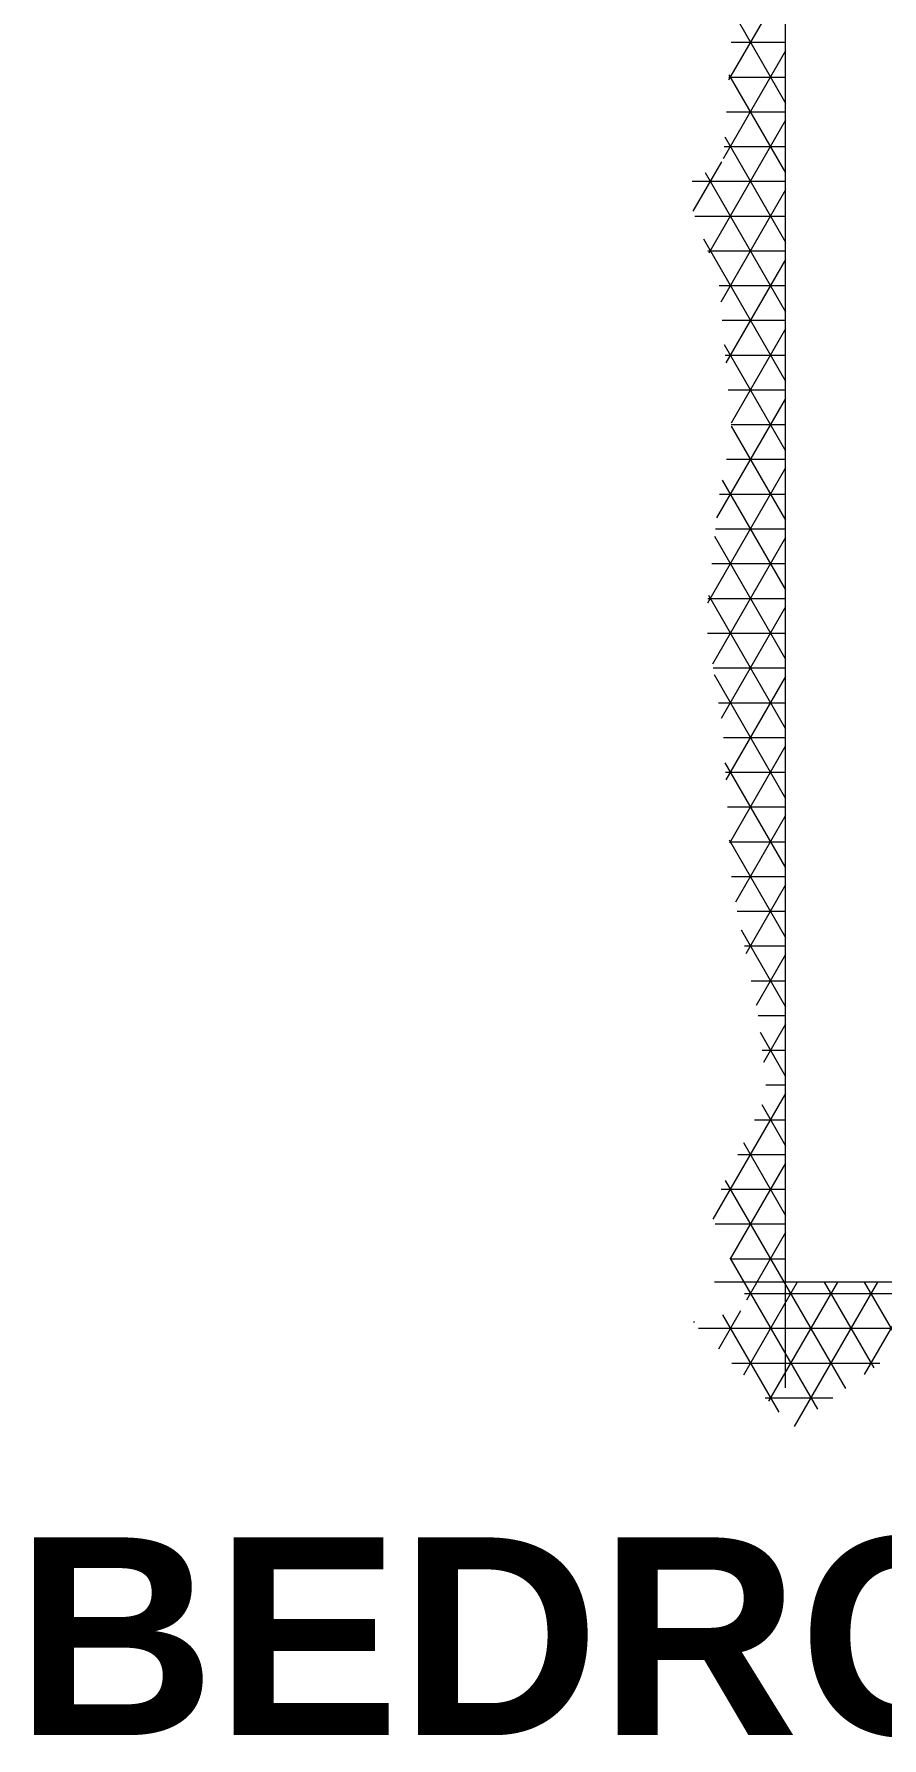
# Model space of a CAD drawing. Header units: inches. Extents: x 1457 to 6508, y 1058 to 4458.
# Drawn here: x 3376.7 to 3406.7, y 3042.4 to 3102.7 of the extents above; entities that cross this region are included whole.
import ezdxf
from ezdxf.enums import TextEntityAlignment as Align

# ---------------------------------------------------------------- set-up
doc = ezdxf.new("R2010")
doc.units = ezdxf.units.IN
doc.layers.add('FURNITURE', color=30, linetype='Continuous', lineweight=5)
doc.layers.add('WALL DIMENSION', color=6, linetype='Continuous', lineweight=13)
doc.styles.get("Standard").update_dxf_attribs({"font": 'arialbd.ttf'})

# ---------------------------------------------------------------- blocks, each defined once
blk = doc.blocks.new('A$C200C7901')
for p, q in [((2.3121, 1.6596), (2.3121, 0.0201)), ((2.4073, 0.0839), (0.9625, 0.0839))]:
    blk.add_line(p, q)
at = {"linetype": 'ByBlock'}
for p, q in [((2.3224, 0.0468), (2.3224, 1.6627)), ((2.3224, 0.0468), (2.3224, 1.6627)), ((2.3537, 0.0056), (2.3537, 1.634)), ((2.3537, 0.0056), (2.3537, 1.634)), ((2.3121, 0.2026), (2.3953, 0.1545)), ((2.3121, 0.2026), (2.3953, 0.1545)), ((2.3121, 0.1546), (2.3755, 0.1912)), ((2.3121, 0.1546), (2.3755, 0.1912)), ((2.3849, 0.0355), (2.3849, 0.1686)), ((2.3849, 0.0355), (2.3849, 0.1686)), ((2.3121, 0.1665), (2.4419, 0.0916)), ((2.3121, 0.1665), (2.4419, 0.0916)), ((2.3121, 0.1185), (2.3891, 0.163)), ((2.3121, 0.1185), (2.3891, 0.163)), ((2.2208, 0.0297), (2.4078, 0.1377)), ((2.2208, 0.0297), (2.4078, 0.1377)), ((2.3121, 0.1304), (2.4193, 0.0685)), ((2.3121, 0.1304), (2.4193, 0.0685)), ((2.4162, 0.0655), (2.4162, 0.1264)), ((2.4162, 0.0655), (2.4162, 0.1264)), ((2.2903, 0.0337), (2.4265, 0.1124)), ((2.2903, 0.0337), (2.4265, 0.1124)), ((2.3121, 0.0943), (2.3958, 0.046)), ((2.3121, 0.0943), (2.3958, 0.046)), ((1.1426, 0.0839), (1.2313, 0.0327)), ((1.1426, 0.0839), (1.2313, 0.0327)), ((1.1642, 0.0331), (1.2522, 0.0839)), ((1.1642, 0.0331), (1.2522, 0.0839)), ((1.1974, 0.0351), (1.1974, 0.0839)), ((1.1974, 0.0351), (1.1974, 0.0839)), ((1.2051, 0.0839), (1.3023, 0.0278)), ((1.2051, 0.0839), (1.3023, 0.0278)), ((1.2266, 0.033), (1.3147, 0.0839)), ((1.2266, 0.033), (1.3147, 0.0839)), ((1.2287, 0.0329), (1.2287, 0.0839)), ((1.2287, 0.0329), (1.2287, 0.0839)), ((1.2599, 0.0308), (1.2599, 0.0839)), ((1.2599, 0.0308), (1.2599, 0.0839)), ((1.2676, 0.0839), (1.3871, 0.015)), ((1.2676, 0.0839), (1.3871, 0.015)), ((1.2824, 0.0292), (1.3772, 0.0839)), ((1.2824, 0.0292), (1.3772, 0.0839)), ((1.2912, 0.0286), (1.2912, 0.0839)), ((1.2912, 0.0286), (1.2912, 0.0839)), ((1.3146, 0.0117), (1.4397, 0.0839)), ((1.3146, 0.0117), (1.4397, 0.0839)), ((1.3224, 0), (1.3224, 0.0839)), ((1.3224, 0), (1.3224, 0.0839)), ((1.3301, 0.0839), (1.4312, 0.0256)), ((1.3301, 0.0839), (1.4312, 0.0256)), ((1.3537, 0.0022), (1.3537, 0.0839)), ((1.3537, 0.0022), (1.3537, 0.0839)), ((1.3743, 0.0101), (1.5022, 0.0839)), ((1.3743, 0.0101), (1.5022, 0.0839)), ((1.3849, 0.0141), (1.3849, 0.0839)), ((1.3849, 0.0141), (1.3849, 0.0839)), ((1.3926, 0.0839), (1.4856, 0.0302)), ((1.3926, 0.0839), (1.4856, 0.0302)), ((1.4162, 0.0243), (1.4162, 0.0839)), ((1.4162, 0.0243), (1.4162, 0.0839)), ((1.4474, 0.027), (1.4474, 0.0839)), ((1.4474, 0.027), (1.4474, 0.0839)), ((1.4551, 0.0839), (1.54, 0.0349)), ((1.4551, 0.0839), (1.54, 0.0349)), ((1.4693, 0.0288), (1.5647, 0.0839)), ((1.4693, 0.0288), (1.5647, 0.0839)), ((1.4787, 0.0296), (1.4787, 0.0839)), ((1.4787, 0.0296), (1.4787, 0.0839)), ((1.5099, 0.0323), (1.5099, 0.0839)), ((1.5099, 0.0323), (1.5099, 0.0839)), ((1.5176, 0.0839), (1.6251, 0.0219)), ((1.5176, 0.0839), (1.6251, 0.0219)), ((1.5412, 0.035), (1.5412, 0.0839)), ((1.5412, 0.035), (1.5412, 0.0839)), ((1.5427, 0.0351), (1.6272, 0.0839)), ((1.5427, 0.0351), (1.6272, 0.0839)), ((1.5724, 0.0308), (1.5724, 0.0839)), ((1.5724, 0.0308), (1.5724, 0.0839)), ((1.5801, 0.0839), (1.7018, 0.0137)), ((1.5801, 0.0839), (1.7018, 0.0137)), ((1.5911, 0.027), (1.6897, 0.0839)), ((1.5911, 0.027), (1.6897, 0.0839)), ((1.6037, 0.0245), (1.6037, 0.0839)), ((1.6037, 0.0245), (1.6037, 0.0839)), ((1.6349, 0.0208), (1.6349, 0.0839)), ((1.6349, 0.0208), (1.6349, 0.0839)), ((1.6416, 0.0201), (1.7522, 0.0839)), ((1.6416, 0.0201), (1.7522, 0.0839)), ((1.6426, 0.0839), (1.7565, 0.0182)), ((1.6426, 0.0839), (1.7565, 0.0182)), ((1.6662, 0.0175), (1.6662, 0.0839)), ((1.6662, 0.0175), (1.6662, 0.0839)), ((1.6944, 0.0145), (1.8147, 0.0839)), ((1.6944, 0.0145), (1.8147, 0.0839)), ((1.6974, 0.0141), (1.6974, 0.0839)), ((1.6974, 0.0141), (1.6974, 0.0839)), ((1.7051, 0.0839), (1.8054, 0.026)), ((1.7051, 0.0839), (1.8054, 0.026)), ((1.7287, 0.0137), (1.7287, 0.0839)), ((1.7287, 0.0137), (1.7287, 0.0839)), ((1.7599, 0.0187), (1.7599, 0.0839)), ((1.7599, 0.0187), (1.7599, 0.0839)), ((1.7659, 0.0197), (1.8772, 0.0839)), ((1.7659, 0.0197), (1.8772, 0.0839)), ((1.7676, 0.0839), (1.8606, 0.0303)), ((1.7676, 0.0839), (1.8606, 0.0303)), ((1.7912, 0.0237), (1.7912, 0.0839)), ((1.7912, 0.0237), (1.7912, 0.0839)), ((1.8224, 0.0281), (1.8224, 0.0839)), ((1.8224, 0.0281), (1.8224, 0.0839)), ((1.8301, 0.0839), (1.9175, 0.0335)), ((1.8301, 0.0839), (1.9175, 0.0335)), ((1.8452, 0.0294), (1.9397, 0.0839)), ((1.8452, 0.0294), (1.9397, 0.0839)), ((1.8537, 0.0299), (1.8537, 0.0839)), ((1.8537, 0.0299), (1.8537, 0.0839)), ((1.8849, 0.0316), (1.8849, 0.0839)), ((1.8849, 0.0316), (1.8849, 0.0839)), ((1.8926, 0.0839), (1.9706, 0.0389)), ((1.8926, 0.0839), (1.9706, 0.0389)), ((1.9146, 0.0333), (2.0022, 0.0839)), ((1.9146, 0.0333), (2.0022, 0.0839)), ((1.9162, 0.0334), (1.9162, 0.0839)), ((1.9162, 0.0334), (1.9162, 0.0839)), ((1.9474, 0.0352), (1.9474, 0.0839)), ((1.9474, 0.0352), (1.9474, 0.0839)), ((1.9551, 0.0839), (2.017, 0.0482)), ((1.9551, 0.0839), (2.017, 0.0482)), ((1.9787, 0.0405), (1.9787, 0.0839)), ((1.9787, 0.0405), (1.9787, 0.0839)), ((1.9953, 0.0438), (2.0647, 0.0839)), ((1.9953, 0.0438), (2.0647, 0.0839)), ((2.0099, 0.0468), (2.0099, 0.0839)), ((2.0099, 0.0468), (2.0099, 0.0839)), ((2.0176, 0.0839), (2.0634, 0.0575)), ((2.0176, 0.0839), (2.0634, 0.0575)), ((2.0412, 0.053), (2.0412, 0.0839)), ((2.0412, 0.053), (2.0412, 0.0839)), ((2.0724, 0.0592), (2.0724, 0.0839)), ((2.0724, 0.0592), (2.0724, 0.0839)), ((2.0801, 0.0839), (2.1147, 0.0639)), ((2.0801, 0.0839), (2.1147, 0.0639)), ((2.0873, 0.0609), (2.1272, 0.0839)), ((2.0873, 0.0609), (2.1272, 0.0839)), ((2.1037, 0.0627), (2.1037, 0.0839)), ((2.1037, 0.0627), (2.1037, 0.0839)), ((2.1349, 0.0662), (2.1349, 0.0839)), ((2.1349, 0.0662), (2.1349, 0.0839)), ((2.1426, 0.0839), (2.2557, 0.0186)), ((2.1426, 0.0839), (2.2557, 0.0186)), ((2.1526, 0.0625), (2.1897, 0.0839)), ((2.1526, 0.0625), (2.1897, 0.0839)), ((2.1662, 0.056), (2.1662, 0.0839)), ((2.1662, 0.056), (2.1662, 0.0839)), ((2.1867, 0.0461), (2.2522, 0.0839)), ((2.1867, 0.0461), (2.2522, 0.0839)), ((2.1974, 0.041), (2.1974, 0.0839)), ((2.1974, 0.041), (2.1974, 0.0839)), ((2.2051, 0.0839), (2.2913, 0.0342)), ((2.2051, 0.0839), (2.2913, 0.0342)), ((2.2287, 0.0259), (2.2287, 0.0839)), ((2.2287, 0.0259), (2.2287, 0.0839)), ((2.2599, 0.0205), (2.2599, 0.0839)), ((2.2599, 0.0205), (2.2599, 0.0839)), ((2.2676, 0.0839), (2.3285, 0.0488)), ((2.2676, 0.0839), (2.3285, 0.0488)), ((2.2912, 0.0341), (2.2912, 0.0839)), ((2.2912, 0.0341), (2.2912, 0.0839)), ((2.3417, 0.0273), (2.429, 0.0777)), ((2.3417, 0.0273), (2.429, 0.0777)), ((2.338, 0.0433), (2.3723, 0.0235)), ((2.338, 0.0433), (2.3723, 0.0235)), ((1.3048, 0.0264), (1.3494, 0.0006)), ((1.3048, 0.0264), (1.3494, 0.0006)), ((2.3476, 0.0017), (2.3488, 0.001)), ((2.3476, 0.0017), (2.3488, 0.001))]:
    blk.add_line(p, q, dxfattribs=at)

msp = doc.modelspace()

# ---------------------------------------------------------------- block references
at = {"layer": 'FURNITURE', "xscale": 39.37007874015748, "yscale": 39.37007874015748, "zscale": 39.37007874015748, "rotation": 270}
msp.add_blockref('A$C200C7901', (3400.0034, 3149.6026), dxfattribs=at)

# ---------------------------------------------------------------- texts
at = {"layer": 'WALL DIMENSION'}
msp.add_text('BEDROOM', height=7, dxfattribs=at).set_placement((3401.601, 3046.0404), align=Align.MIDDLE)

doc.saveas('drawing.dxf')
